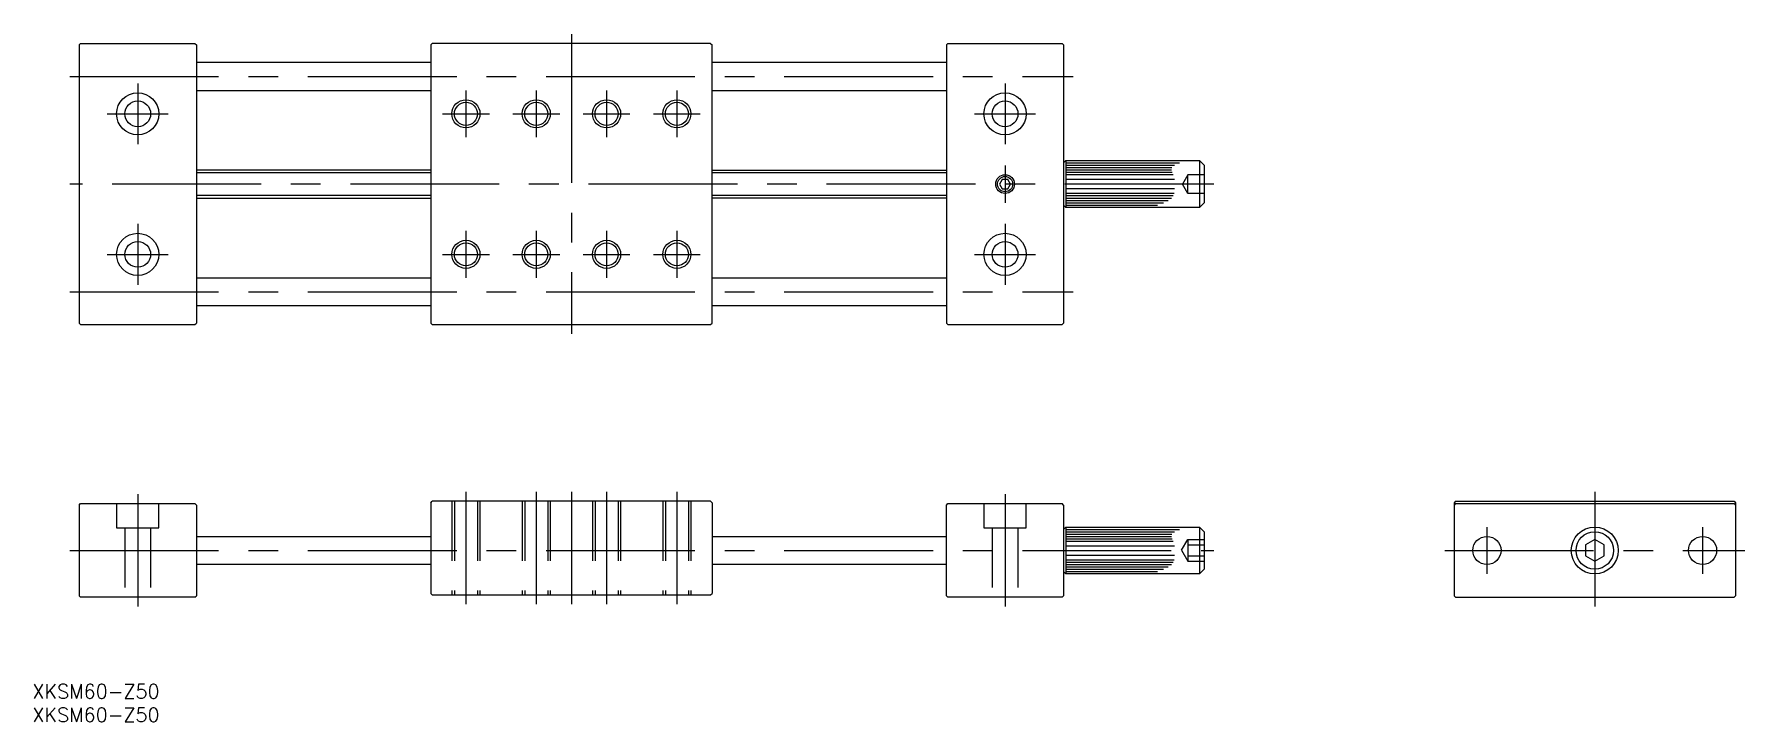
# Model space of a CAD drawing. Extents: x -333 to 32, y -37 to 110.
import ezdxf

# ---------------------------------------------------------------- set-up
doc = ezdxf.new("R2010")
doc.units = 0
doc.linetypes.add('CENTER', pattern=[50.8, 31.75, -6.35, 6.35, -6.35])
doc.linetypes.add('DASHED', pattern=[19.05, 12.7, -6.35])
doc.layers.get('0').update_dxf_attribs({"linetype": 'CONTINUOUS'})
doc.layers.add('CENTER', color=1, linetype='CONTINUOUS')
doc.styles.get("Standard").update_dxf_attribs({"font": 'txt.shx', "height": 3, "bigfont": 'bigfont.shx'})

msp = doc.modelspace()

# ---------------------------------------------------------------- linework, layer by layer
at = {"color": 7, "linetype": 'CONTINUOUS'}
for p, q in [((-322.99, 108.21), (-323.29, 107.91)), ((-323.29, 107.91), (-323.29, 48.51)), ((-322.99, 108.21), (-298.59, 108.21)), ((-298.59, 108.21), (-298.29, 107.91)), ((-298.29, 107.91), (-298.29, 48.51)), ((-248.29, 107.91), (-247.99, 108.21)), ((-248.29, 107.91), (-248.29, 48.51)), ((-188.59, 108.21), (-247.99, 108.21)), ((-188.59, 108.21), (-188.29, 107.91)), ((-188.29, 48.51), (-188.29, 107.91)), ((-137.99, 108.21), (-138.29, 107.91)), ((-138.29, 107.91), (-138.29, 48.51)), ((-137.99, 108.21), (-113.59, 108.21)), ((-113.59, 108.21), (-113.29, 107.91)), ((-113.29, 107.91), (-113.29, 48.51)), ((-298.29, 104.21), (-248.29, 104.21)), ((-188.29, 104.21), (-138.29, 104.21)), ((-298.29, 98.21), (-248.29, 98.21)), ((-188.29, 98.21), (-138.29, 98.21)), ((-248.29, 81.21), (-298.29, 81.21)), ((-188.29, 81.21), (-138.29, 81.21)), ((-112.79, 83.24), (-113.29, 82.74)), ((-112.79, 83.24), (-84.29, 83.24)), ((-112.79, 83.24), (-112.79, 73.24)), ((-112.79, 82.74), (-88.61, 82.74)), ((-112.79, 82.24), (-89.65, 82.24)), ((-112.79, 81.74), (-90.22, 81.74)), ((-112.79, 81.24), (-90.28, 81.24)), ((-112.79, 80.74), (-90.12, 80.74)), ((-84.29, 83.24), (-84.29, 73.24)), ((-83.29, 82.24), (-84.29, 83.24)), ((-83.29, 82.24), (-83.29, 74.24)), ((-126.37, 79.21), (-126.94, 78.21)), ((-126.94, 78.21), (-126.37, 77.21)), ((-125.21, 79.21), (-126.37, 79.21)), ((-126.37, 77.21), (-125.21, 77.21)), ((-124.63, 78.21), (-125.21, 79.21)), ((-125.21, 77.21), (-124.63, 78.21)), ((-112.79, 80.24), (-89.9, 80.24)), ((-112.79, 79.24), (-89.63, 79.24)), ((-112.79, 77.24), (-89.62, 77.24)), ((-298.29, 75.21), (-248.29, 75.21)), ((-138.29, 75.21), (-188.29, 75.21)), ((-112.79, 73.24), (-113.29, 73.74)), ((-112.79, 76.24), (-89.75, 76.24)), ((-112.79, 75.74), (-89.92, 75.74)), ((-112.79, 75.24), (-90.27, 75.24)), ((-112.79, 74.74), (-91.02, 74.74)), ((-112.79, 74.24), (-92.02, 74.24)), ((-112.79, 73.74), (-93.27, 73.74)), ((-84.29, 73.24), (-112.79, 73.24)), ((-84.29, 73.24), (-83.29, 74.24)), ((-298.29, 58.21), (-248.29, 58.21)), ((-188.29, 58.21), (-138.29, 58.21)), ((-248.29, 52.21), (-298.29, 52.21)), ((-138.29, 52.21), (-188.29, 52.21)), ((-322.99, 48.21), (-323.29, 48.51)), ((-322.99, 48.21), (-298.59, 48.21)), ((-298.59, 48.21), (-298.29, 48.51)), ((-247.99, 48.21), (-248.29, 48.51)), ((-247.99, 48.21), (-188.59, 48.21)), ((-188.59, 48.21), (-188.29, 48.51)), ((-137.99, 48.21), (-138.29, 48.51)), ((-137.99, 48.21), (-113.59, 48.21)), ((-113.59, 48.21), (-113.29, 48.51)), ((-323.29, 9.7), (-322.99, 10)), ((-323.29, 9.7), (-323.29, -9.7)), ((-322.99, 10), (-298.59, 10)), ((-298.59, 10), (-298.29, 9.7)), ((-298.29, 9.7), (-298.29, -9.7)), ((-248.29, 10.2), (-247.99, 10.5)), ((-248.29, 10.2), (-248.29, -9.2)), ((-188.59, 10.5), (-247.99, 10.5)), ((-237.99, 10.5), (-244.93, 10.5)), ((-188.59, 10.5), (-188.29, 10.2)), ((-188.29, 10.2), (-188.29, -9.2)), ((-138.29, 9.7), (-137.99, 10)), ((-138.29, -9.7), (-138.29, 9.7)), ((-137.99, 10), (-113.59, 10)), ((-113.29, 9.7), (-113.59, 10)), ((-113.29, 9.7), (-113.29, -9.7)), ((-113.29, 9.7), (-113.29, -9.7)), ((-29.7, 10.5), (-30, 10.2)), ((-30, 10.2), (-30, -9.7)), ((-29.7, 10), (-30, 9.7)), ((-29.7, 10.5), (29.7, 10.5)), ((-29.7, 10), (29.7, 10)), ((29.7, 10.5), (30, 10.2)), ((29.7, 10), (30, 9.7)), ((30, 10.2), (30, -9.7)), ((-112.79, 5), (-113.29, 4.5)), ((-112.79, 5), (-84.29, 5)), ((-112.79, 5), (-112.79, -5)), ((-112.79, 4.5), (-88.61, 4.5)), ((-112.79, 4), (-89.65, 4)), ((-84.29, 5), (-84.29, -5)), ((-83.29, 4), (-84.29, 5)), ((-83.29, 4), (-83.29, -4)), ((-298.29, 3), (-248.29, 3)), ((-188.29, 3), (-138.29, 3)), ((-112.79, 3.5), (-90.22, 3.5)), ((-112.79, 3), (-90.28, 3)), ((-112.79, 2.5), (-90.12, 2.5)), ((-112.79, 2), (-89.9, 2)), ((-112.79, 1), (-89.63, 1)), ((0, 2.34), (-2, 1.18)), ((-2, 1.18), (-2, -1.12)), ((2, 1.18), (0, 2.34)), ((2, -1.12), (2, 1.18)), ((-248.29, -3), (-298.29, -3)), ((-138.29, -3), (-188.29, -3)), ((-112.79, -1), (-89.62, -1)), ((-112.79, -2), (-89.75, -2)), ((-112.79, -2.5), (-89.92, -2.5)), ((-112.79, -3), (-90.27, -3)), ((-112.79, -3.5), (-91.02, -3.5)), ((-2, -1.12), (0, -2.28)), ((0, -2.28), (2, -1.12)), ((-112.79, -5), (-113.29, -4.5)), ((-112.79, -4), (-92.02, -4)), ((-112.79, -4.5), (-93.27, -4.5)), ((-84.29, -5), (-112.79, -5)), ((-84.29, -5), (-83.29, -4)), ((-322.99, -10), (-323.29, -9.7)), ((-298.59, -10), (-322.99, -10)), ((-298.59, -10), (-298.29, -9.7)), ((-247.99, -9.5), (-248.29, -9.2)), ((-247.99, -9.5), (-188.59, -9.5)), ((-188.59, -9.5), (-188.29, -9.2)), ((-137.99, -10), (-138.29, -9.7)), ((-113.59, -10), (-137.99, -10)), ((-113.59, -10), (-113.29, -9.7)), ((-29.7, -10), (-30, -9.7)), ((-29.7, -10), (29.7, -10)), ((29.7, -10), (30, -9.7))]:
    msp.add_line(p, q, dxfattribs=at)
at = {"color": 3, "linetype": 'CONTINUOUS'}
for p, q in [((-298.29, 80.67), (-248.29, 80.67)), ((-188.29, 80.67), (-138.29, 80.67)), ((-248.29, 75.75), (-298.29, 75.75)), ((-138.29, 75.75), (-188.29, 75.75))]:
    msp.add_line(p, q, dxfattribs=at)
at = {"color": 3, "linetype": 'DASHED'}
for p, q in [((-86.79, 76.21), (-87.95, 78.21)), ((-86.79, 80.21), (-87.94, 78.21)), ((-86.79, 76.21), (-86.79, 80.21)), ((-83.29, 80.21), (-86.79, 80.21)), ((-83.29, 78.21), (-86.79, 78.21)), ((-83.29, 76.21), (-86.79, 76.21)), ((-315.29, 10), (-315.29, 4.8)), ((-306.29, 4.8), (-306.29, 10)), ((-243.79, 10.5), (-243.79, -9.5)), ((-243.25, 10.5), (-243.25, -9.5)), ((-238.33, 10.5), (-238.33, -9.5)), ((-237.79, 10.5), (-237.79, -9.5)), ((-228.79, 10.5), (-228.79, -9.5)), ((-228.25, 10.5), (-228.25, -9.5)), ((-223.33, 10.5), (-223.33, -9.5)), ((-222.79, 10.5), (-222.79, -9.5)), ((-213.79, 10.5), (-213.79, -9.5)), ((-213.25, 10.5), (-213.25, -9.5)), ((-208.33, 10.5), (-208.33, -9.5)), ((-207.79, 10.5), (-207.79, -9.5)), ((-198.79, 10.5), (-198.79, -9.5)), ((-198.25, 10.5), (-198.25, -9.5)), ((-193.33, 10.5), (-193.33, -9.5)), ((-192.79, 10.5), (-192.79, -9.5)), ((-130.29, 10), (-130.29, 4.8)), ((-121.29, 4.8), (-121.29, 10)), ((-315.29, 4.8), (-306.29, 4.8)), ((-313.54, 4.8), (-313.54, -10)), ((-308.04, 4.8), (-308.04, -10)), ((-130.29, 4.8), (-121.29, 4.8)), ((-128.54, 4.8), (-128.54, -10)), ((-123.04, 4.8), (-123.04, -10)), ((-88.12, 0.03), (-86.79, 2.34)), ((-88.12, 0.03), (-86.79, -2.28)), ((-86.79, 2.34), (-86.79, -2.28)), ((-86.79, 2.34), (-83.29, 2.34)), ((-86.79, 1.18), (-83.29, 1.18)), ((-86.79, -1.12), (-83.29, -1.12)), ((-86.79, -2.28), (-83.29, -2.28))]:
    msp.add_line(p, q, dxfattribs=at)
at = {"color": 7, "linetype": 'CONTINUOUS'}
for centre, radius in [((-310.79, 93.21), 4.5), ((-310.79, 93.21), 2.75), ((-240.79, 93.21), 2.46), ((-225.79, 93.21), 2.46), ((-210.79, 93.21), 2.46), ((-195.79, 93.21), 2.46), ((-125.79, 93.21), 4.5), ((-125.79, 93.21), 2.75), ((-125.79, 78.21), 1.62), ((-310.79, 63.21), 4.5), ((-310.79, 63.21), 2.75), ((-125.79, 63.21), 4.5), ((-125.79, 63.21), 2.75), ((-240.79, 63.21), 2.46), ((-225.79, 63.21), 2.46), ((-210.79, 63.21), 2.46), ((-195.79, 63.21), 2.46), ((0, 0), 5), ((0, 0), 4), ((-23, 0), 3), ((23, 0), 3)]:
    msp.add_circle(centre, radius, dxfattribs=at)
at = {"color": 3, "linetype": 'CONTINUOUS'}
for centre, radius in [((-240.79, 93.21), 3), ((-225.79, 93.21), 3), ((-210.79, 93.21), 3), ((-195.79, 93.21), 3), ((-125.79, 78.21), 2), ((-240.79, 63.21), 3), ((-225.79, 63.21), 3), ((-210.79, 63.21), 3), ((-195.79, 63.21), 3)]:
    msp.add_circle(centre, radius, dxfattribs=at)
at = {"layer": 'CENTER', "color": 1, "linetype": 'CENTER'}
for p, q in [((-218.29, 110.21), (-218.29, 46.21)), ((-325.29, 101.21), (-111.29, 101.21)), ((-310.79, 99.71), (-310.79, 86.71)), ((-125.79, 99.71), (-125.79, 86.71)), ((-240.79, 98.21), (-240.79, 88.21)), ((-225.79, 98.21), (-225.79, 88.21)), ((-210.79, 98.21), (-210.79, 88.21)), ((-195.79, 98.21), (-195.79, 88.21)), ((-317.29, 93.21), (-304.29, 93.21)), ((-245.79, 93.21), (-235.79, 93.21)), ((-230.79, 93.21), (-220.79, 93.21)), ((-215.79, 93.21), (-205.79, 93.21)), ((-200.79, 93.21), (-190.79, 93.21)), ((-132.29, 93.21), (-119.29, 93.21)), ((-125.79, 82.21), (-125.79, 74.21)), ((-81.29, 78.21), (-325.29, 78.21)), ((-310.79, 69.71), (-310.79, 56.71)), ((-125.79, 69.71), (-125.79, 56.71)), ((-240.79, 68.21), (-240.79, 58.21)), ((-225.79, 68.21), (-225.79, 58.21)), ((-210.79, 68.21), (-210.79, 58.21)), ((-195.79, 68.21), (-195.79, 58.21)), ((-317.29, 63.21), (-304.29, 63.21)), ((-245.79, 63.21), (-235.79, 63.21)), ((-230.79, 63.21), (-220.79, 63.21)), ((-215.79, 63.21), (-205.79, 63.21)), ((-200.79, 63.21), (-190.79, 63.21)), ((-132.29, 63.21), (-119.29, 63.21)), ((-325.29, 55.21), (-111.29, 55.21)), ((-310.79, 12), (-310.79, -12)), ((-240.79, 12.5), (-240.79, -11.5)), ((-225.79, 12.5), (-225.79, -11.5)), ((-218.29, 12.5), (-218.29, -11.5)), ((-210.79, 12.5), (-210.79, -11.5)), ((-195.79, 12.5), (-195.79, -11.5)), ((-125.79, 12), (-125.79, -12)), ((0, 12.5), (0, -12)), ((-23, 5), (-23, -5)), ((23, 5), (23, -5)), ((-325.29, 0), (-81.29, 0)), ((-32, 0), (32, 0))]:
    msp.add_line(p, q, dxfattribs=at)

# ---------------------------------------------------------------- texts
at = {"color": 7, "linetype": 'CONTINUOUS'}
for p in [(-333.26, -31.58), (-333.26, -36.58)]:
    msp.add_text('XKSM60-Z50', height=3, dxfattribs=at).set_placement(p)

doc.saveas('drawing.dxf')
